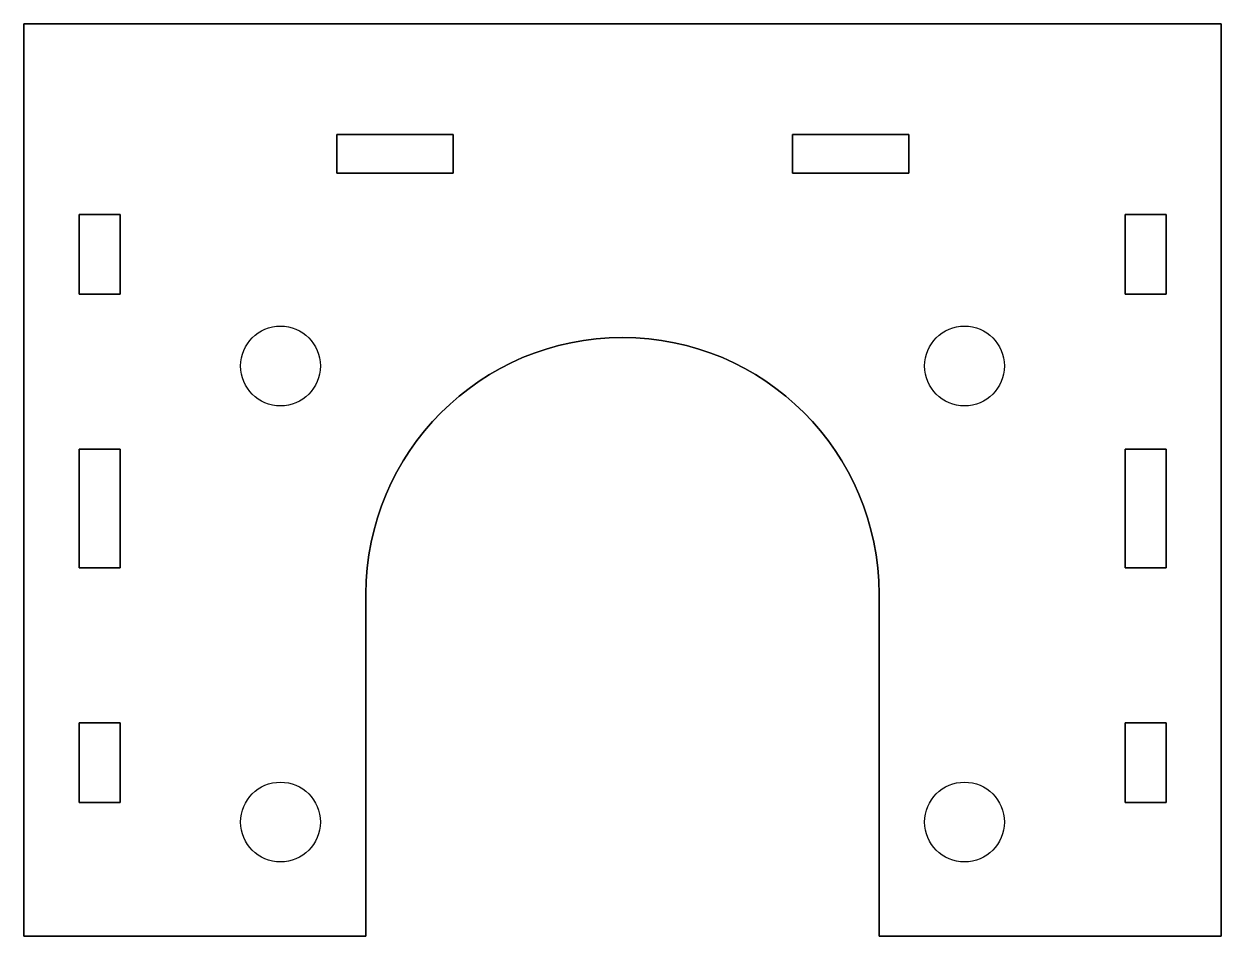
# Model space of a CAD drawing. Header units: millimetres. Extents: x -52 to 52, y -30 to 50.
import ezdxf

# ---------------------------------------------------------------- set-up
doc = ezdxf.new("R2010")
doc.units = ezdxf.units.MM
doc.layers.get('0').update_dxf_attribs({"linetype": 'CONTINUOUS'})

msp = doc.modelspace()

# ---------------------------------------------------------------- linework, layer by layer
for points in [[(-22.5, 0), (-22.5, -30), (-52.5, -30), (-52.5, 50), (52.5, 50), (52.5, -30), (22.5, -30), (22.5, 0, 1)], [(-22.5, -30), (-22.5, 0, -1), (22.5, 0), (22.5, -30), (52.5, -30), (52.5, 50), (-52.5, 50), (-52.5, -30)]]:
    msp.add_lwpolyline(points, format="xyb", close=True)
for points in [[(-14.86, 36.9), (-14.86, 40.3), (-25.06, 40.3), (-25.06, 36.9)], [(-14.86, 40.3), (-14.86, 36.9), (-25.06, 36.9), (-25.06, 40.3)], [(14.9, 40.3), (14.9, 36.9), (25.1, 36.9), (25.1, 40.3)], [(14.9, 36.9), (14.9, 40.3), (25.1, 40.3), (25.1, 36.9)], [(-47.66, 26.3), (-44.06, 26.3), (-44.06, 33.3), (-47.66, 33.3)], [(-44.06, 26.3), (-47.66, 26.3), (-47.66, 33.3), (-44.06, 33.3)], [(44.1, 33.3), (44.1, 26.3), (47.7, 26.3), (47.7, 33.3)], [(44.1, 26.3), (44.1, 33.3), (47.7, 33.3), (47.7, 26.3)], [(-47.66, 2.3), (-44.06, 2.3), (-44.06, 12.7), (-47.66, 12.7)], [(-44.06, 2.3), (-47.66, 2.3), (-47.66, 12.7), (-44.06, 12.7)], [(44.1, 2.3), (47.7, 2.3), (47.7, 12.7), (44.1, 12.7)], [(47.7, 2.3), (44.1, 2.3), (44.1, 12.7), (47.7, 12.7)], [(-44.06, -18.3), (-44.06, -11.3), (-47.66, -11.3), (-47.66, -18.3)], [(-44.06, -11.3), (-44.06, -18.3), (-47.66, -18.3), (-47.66, -11.3)], [(47.7, -18.3), (47.7, -11.3), (44.1, -11.3), (44.1, -18.3)], [(47.7, -11.3), (47.7, -18.3), (44.1, -18.3), (44.1, -11.3)]]:
    msp.add_lwpolyline(points, close=True)
for centre in [(-30, 20), (-30, 20), (30, 20), (30, 20), (-30, -20), (-30, -20), (30, -20), (30, -20)]:
    msp.add_circle(centre, 3.5)

doc.saveas('drawing.dxf')
